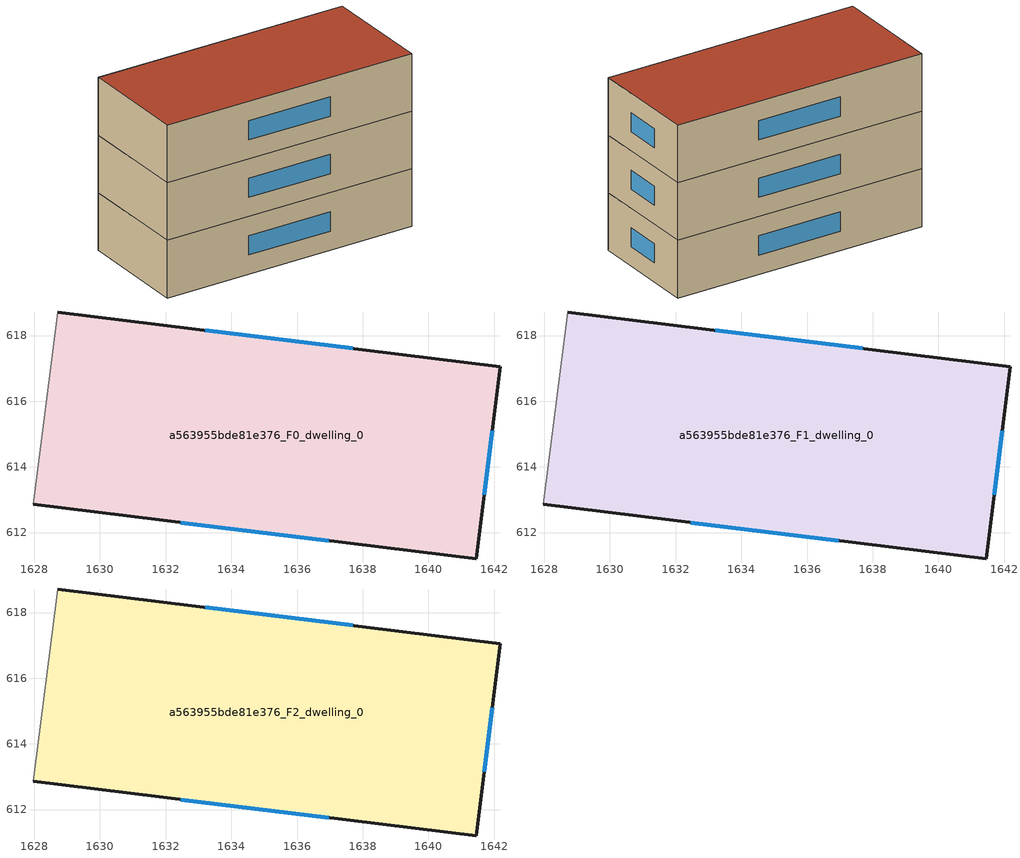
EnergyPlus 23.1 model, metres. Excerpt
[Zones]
a563955bde81e376_F0_dwelling_0
 floor ground (EU_floor_Construction): 1642.18,617.06 1641.46,611.2 1627.96,612.86 1628.71,618.72 z0
 wall outside (EU_wall_Construction): 1627.96,612.86 1641.46,611.2 1642.18,617.06 1628.71,618.72 z0:3
 wall adiabatic (EU_wall_Construction): 1628.71,618.72 1627.96,612.86 z0:3
 window (EU_Window_Construction): 1637.69,617.61 1633.2,618.16 / 1641.7,613.15 1641.94,615.1 / 1632.46,612.3 1636.96,611.75 z1:2
a563955bde81e376_F1_dwelling_0
 floor to a563955bde81e376_F0_dwelling_0 (EU_floor_Construction): 1642.18,617.06 1641.46,611.2 1627.96,612.86 1628.71,618.72 z3
 wall outside (EU_wall_Construction): 1627.96,612.86 1641.46,611.2 1642.18,617.06 1628.71,618.72 z3:6
 wall adiabatic (EU_wall_Construction): 1628.71,618.72 1627.96,612.86 z3:6
 window (EU_Window_Construction): 1637.69,617.61 1633.2,618.16 / 1641.7,613.15 1641.94,615.1 / 1632.46,612.3 1636.96,611.75 z4:5
a563955bde81e376_F2_dwelling_0
 floor to a563955bde81e376_F1_dwelling_0 (EU_floor_Construction): 1642.18,617.06 1641.46,611.2 1627.96,612.86 1628.71,618.72 z6
 wall outside (EU_wall_Construction): 1627.96,612.86 1641.46,611.2 1642.18,617.06 1628.71,618.72 z6:9
 wall adiabatic (EU_wall_Construction): 1628.71,618.72 1627.96,612.86 z6:9
 window (EU_Window_Construction): 1637.69,617.61 1633.2,618.16 / 1641.7,613.15 1641.94,615.1 / 1632.46,612.3 1636.96,611.75 z7:8
 roof outside (EU_roof_Construction): 1641.46,611.2 1642.18,617.06 1628.71,618.72 1627.96,612.86 z9
[Building]
EU S2 Campaign: North Axis=0; Terrain=City; Solar Distribution=FullExterior
[Site:Location]
Bologna: Latitude=44.5; Longitude=11.25; Time Zone=1; Elevation=37
[SizingPeriod:WeatherFileDays]
AnnualSizingPeriod: Begin Month=1; Begin Day of Month=1; End Month=12; End Day of Month=31; Day of Week for Start Day=Monday; Use Weather File Daylight Saving Period=No; Use Weather File Rain and Snow Indicators=No
[MATERIAL]
EU_InternalMass_Material: Roughness=MediumRough; Thickness=0.1; Conductivity=1; Density=1800; Specific Heat=900; Thermal Absorptance=0.9; Solar Absorptance=0.7; Visible Absorptance=0.7
[MATERIAL:NOMASS] Roughness=MediumRough; Thermal Absorptance=0.9; Solar Absorptance=0.7; Visible Absorptance=0.7
Name | Thermal Resistance
EU_wall_NoMass | 0.937881
EU_roof_NoMass | 0.548572
EU_floor_NoMass | 0.71348
[WINDOWMATERIAL:SIMPLEGLAZINGSYSTEM]
EU_Window_SimpleGlazing: UFactor=4.25633; Solar Heat Gain Coefficient=0.85; Visible Transmittance=0.85
[CONSTRUCTION]
EU_wall_Construction: EU_wall_NoMass
EU_roof_Construction: EU_roof_NoMass
EU_floor_Construction: EU_floor_NoMass
EU_Window_Construction: EU_Window_SimpleGlazing
EU_InternalMass_Construction: EU_InternalMass_Material
[ZONE] Type=1; Multiplier=1; Ceiling Height=autocalculate; Floor Area=autocalculate; Part of Total Floor Area=Yes
Name | Volume
a563955bde81e376_F0_dwelling_0 | 240.728
a563955bde81e376_F1_dwelling_0; a563955bde81e376_F2_dwelling_0 | 240.727
[INTERNALMASS] Construction=EU_InternalMass_Construction; Surface Area=80.2422
Name | Zone or ZoneList
a563955bde81e376_F0_dwelling_0_EU_InternalMass | a563955bde81e376_F0_dwelling_0
a563955bde81e376_F1_dwelling_0_EU_InternalMass | a563955bde81e376_F1_dwelling_0
a563955bde81e376_F2_dwelling_0_EU_InternalMass | a563955bde81e376_F2_dwelling_0
[OTHEREQUIPMENT] Fuel Type=Electricity; Design Level Calculation Method=Watts/Area; Power per Zone Floor Area=1; Fraction Latent=0; Fraction Radiant=0; Fraction Lost=0; Carbon Dioxide Generation Rate=0; EndUse Subcategory=EU_Step8_InternalGains
Name | Zone or ZoneList or Space or SpaceList | Schedule
EU_Step8_InternalGain_a563955bde81e376_F0_dwelling_0_f000 | a563955bde81e376_F0_dwelling_0 | EU_Step8_GainSchedule_a563955bde81e376_F0_dwelling_0_f000
EU_Step8_InternalGain_a563955bde81e376_F1_dwelling_0_f000 | a563955bde81e376_F1_dwelling_0 | EU_Step8_GainSchedule_a563955bde81e376_F1_dwelling_0_f000
EU_Step8_InternalGain_a563955bde81e376_F2_dwelling_0_f000 | a563955bde81e376_F2_dwelling_0 | EU_Step8_GainSchedule_a563955bde81e376_F2_dwelling_0_f000
[ZONEVENTILATION:DESIGNFLOWRATE] Schedule=EU_AlwaysOn; Design Flow Rate Calculation Method=AirChanges/Hour; Air Changes per Hour=0.687892; Ventilation Type=Natural; Fan Pressure Rise=0; Fan Total Efficiency=1; Constant Term Coefficient=1; Temperature Term Coefficient=0; Velocity Term Coefficient=0; Velocity Squared Term Coefficient=0; Minimum Indoor Temperature=-100; Maximum Indoor Temperature=100; Delta Temperature=-100; Minimum Outdoor Temperature=-100; Maximum Outdoor Temperature=100; Maximum Wind Speed=40
Name | Zone or ZoneList or Space or SpaceList
EU_ConstantAir_a563955bde81e376_F0_dwelling_0 | a563955bde81e376_F0_dwelling_0
EU_ConstantAir_a563955bde81e376_F1_dwelling_0 | a563955bde81e376_F1_dwelling_0
EU_ConstantAir_a563955bde81e376_F2_dwelling_0 | a563955bde81e376_F2_dwelling_0
[HVACTEMPLATE:THERMOSTAT] Constant Heating Setpoint=20; Constant Cooling Setpoint=50
EU_HeatOnly_a563955bde81e376_F0_dwelling_0; EU_HeatOnly_a563955bde81e376_F1_dwelling_0; EU_HeatOnly_a563955bde81e376_F2_dwelling_0
[HVACTEMPLATE:ZONE:IDEALLOADSAIRSYSTEM] System Availability Schedule=EU_AlwaysOn; Maximum Heating Supply Air Temperature=50; Minimum Cooling Supply Air Temperature=13; Maximum Heating Supply Air Humidity Ratio=0.0156; Minimum Cooling Supply Air Humidity Ratio=0.0077; Heating Limit=NoLimit; Cooling Limit=NoLimit; Heating Availability Schedule=EU_AlwaysOn; Cooling Availability Schedule=EU_CoolingOff; Dehumidification Control Type=ConstantSensibleHeatRatio; Cooling Sensible Heat Ratio=0.7; Dehumidification Setpoint=60; Humidification Control Type=None; Humidification Setpoint=30; Outdoor Air Method=None; Outdoor Air Flow Rate per Person=0.00944; Outdoor Air Flow Rate per Zone Floor Area=0; Outdoor Air Flow Rate per Zone=0; Demand Controlled Ventilation Type=None; Outdoor Air Economizer Type=NoEconomizer; Heat Recovery Type=None; Sensible Heat Recovery Effectiveness=0.7; Latent Heat Recovery Effectiveness=0.65
Name | Template Thermostat
a563955bde81e376_F0_dwelling_0 | EU_HeatOnly_a563955bde81e376_F0_dwelling_0
a563955bde81e376_F1_dwelling_0 | EU_HeatOnly_a563955bde81e376_F1_dwelling_0
a563955bde81e376_F2_dwelling_0 | EU_HeatOnly_a563955bde81e376_F2_dwelling_0
[SIZING:ZONE] Zone Cooling Design Supply Air Temperature Input Method=SupplyAirTemperature; Zone Cooling Design Supply Air Temperature=13; Zone Heating Design Supply Air Temperature Input Method=SupplyAirTemperature; Zone Heating Design Supply Air Temperature=50; Zone Cooling Design Supply Air Humidity Ratio=0.008; Zone Heating Design Supply Air Humidity Ratio=0.008; Cooling Design Air Flow Method=DesignDay; Cooling Design Air Flow Rate=0; Cooling Minimum Air Flow per Zone Floor Area=0.000762; Cooling Minimum Air Flow=0; Cooling Minimum Air Flow Fraction=0.2; Heating Design Air Flow Method=DesignDay; Heating Design Air Flow Rate=0; Heating Maximum Air Flow per Zone Floor Area=0.002032; Heating Maximum Air Flow=0.141576; Heating Maximum Air Flow Fraction=0.3; Account for Dedicated Outdoor Air System=No; Dedicated Outdoor Air System Control Strategy=NeutralSupplyAir; Dedicated Outdoor Air Low Setpoint Temperature for Design=autosize; Dedicated Outdoor Air High Setpoint Temperature for Design=autosize; Zone Load Sizing Method=Sensible Load Only No Latent Load; Zone Latent Cooling Design Supply Air Humidity Ratio Input Method=HumidityRatioDifference; Zone Cooling Design Supply Air Humidity Ratio Difference=0.005; Zone Latent Heating Design Supply Air Humidity Ratio Input Method=HumidityRatioDifference; Zone Humidification Design Supply Air Humidity Ratio Difference=0.005
a563955bde81e376_F0_dwelling_0; a563955bde81e376_F1_dwelling_0; a563955bde81e376_F2_dwelling_0
[SCHEDULE:CONSTANT]
Name | Hourly Value
EU_AlwaysOn | 1
EU_CoolingOff | 0
[SCHEDULE:FILE] Column Number=1; Rows to Skip at Top=0; Number of Hours of Data=8760; Column Separator=Comma; Interpolate to Timestep=No; Minutes per Item=60; Adjust Schedule for Daylight Savings=Yes
Name | File
EU_Step8_GainSchedule_a563955bde81e376_F0_dwelling_0_f000 | ../../schedules/a563955bde81e376/a563955bde81e376_F0_dwelling_0_f000_gain.csv
EU_Step8_GainSchedule_a563955bde81e376_F1_dwelling_0_f000 | ../../schedules/a563955bde81e376/a563955bde81e376_F1_dwelling_0_f000_gain.csv
EU_Step8_GainSchedule_a563955bde81e376_F2_dwelling_0_f000 | ../../schedules/a563955bde81e376/a563955bde81e376_F2_dwelling_0_f000_gain.csv
